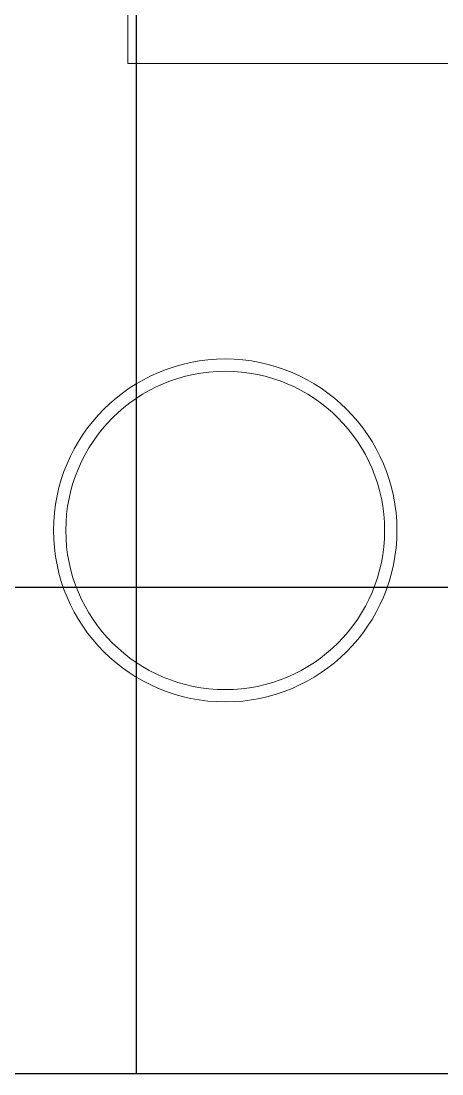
# Model space of a CAD drawing. Header units: inches. Extents: x -12418 to 472786, y -29325 to 19878.
# Drawn here: x 47306 to 47649, y 5603 to 6462 of the extents above; entities that cross this region are included whole.
import ezdxf

# ---------------------------------------------------------------- set-up
doc = ezdxf.new("R2010")
doc.units = ezdxf.units.IN
doc.header["$LTSCALE"] = 25
doc.header["$MEASUREMENT"] = 0
doc.linetypes.add('DASHDOT', pattern=[25.4, 12.7, -6.35, 0, -6.35])
doc.layers.get('0').update_dxf_attribs({"color": 8})
doc.layers.add('00-Ground Floor$0$False Ceiling', color=251, linetype='Continuous')
for name, color, linetype, lineweight in [('00-Ground Floor$0$LOADING', 253, 'Continuous', 5), ('00-Ground Floor$0$Walls', 251, 'Continuous', 5), ('E-LITE-CLNG-CNDT', 6, 'DASHDOT', 35)]:
    doc.layers.add(name, color=color, linetype=linetype, lineweight=lineweight)

# ---------------------------------------------------------------- blocks, each defined once
blk = doc.blocks.new('00-Ground Floor$0$WM00001-P')
at = {"layer": '00-Ground Floor$0$LOADING'}
for radius in [0.14, 0.13]:
    blk.add_circle((0, 0), radius, dxfattribs=at)
blk = doc.blocks.new('00-Ground Floor$0$GF21042A-P')
for p, q in [((0, 0.75), (0, 0)), ((0, 0), (1.4, 0))]:
    blk.add_line(p, q)
blk = doc.blocks.new('00-Ground Floor$0$A$Ce9e1c4c3')
at = {"layer": '00-Ground Floor$0$False Ceiling', "color": 254, "linetype": 'Continuous'}
for p, q in [((-52600, 5602.57), (-52600, 8572.57)), ((-53702.07, 6000), (-51182.07, 6000))]:
    blk.add_line(p, q, dxfattribs=at)
at = {"layer": '00-Ground Floor$0$False Ceiling', "color": 254}
blk.add_line((-51182.07, 5602.57, 0), (-53702.07, 5602.57, 0), dxfattribs=at)
blk = doc.blocks.new('00-Ground Floor')
at = {"layer": '00-Ground Floor$0$Walls'}
blk.add_line((46297.93, 5602.57, 0), (48817.93, 5602.57, 0), dxfattribs=at)
blk.add_line((46297.93, 5602.57, 0), (48817.93, 5602.57, 0), dxfattribs=at)
at = {"layer": '00-Ground Floor$0$False Ceiling', "color": 254}
blk.add_blockref('00-Ground Floor$0$A$Ce9e1c4c3', (100000, 0), dxfattribs=at)
at = {"layer": '00-Ground Floor$0$LOADING', "xscale": 1000, "yscale": 1000, "zscale": 1000, "rotation": 359.9999999991881}
blk.add_blockref('00-Ground Floor$0$GF21042A-P', (47392.93, 6427.57, 0), dxfattribs=at)
at = {"layer": '00-Ground Floor$0$LOADING', "extrusion": (1.57463e-11, -7.77426e-06, -1), "xscale": -1000, "yscale": 1000.000000000001, "zscale": 1000.000000000001, "rotation": 359.9985892367611}
blk.add_blockref('00-Ground Floor$0$WM00001-P', (-47472.4, 6046.38, -0.06), dxfattribs=at)

msp = doc.modelspace()

# ---------------------------------------------------------------- block references
at = {"layer": 'E-LITE-CLNG-CNDT'}
msp.add_blockref('00-Ground Floor', (0, 0), dxfattribs=at)

doc.saveas('drawing.dxf')
